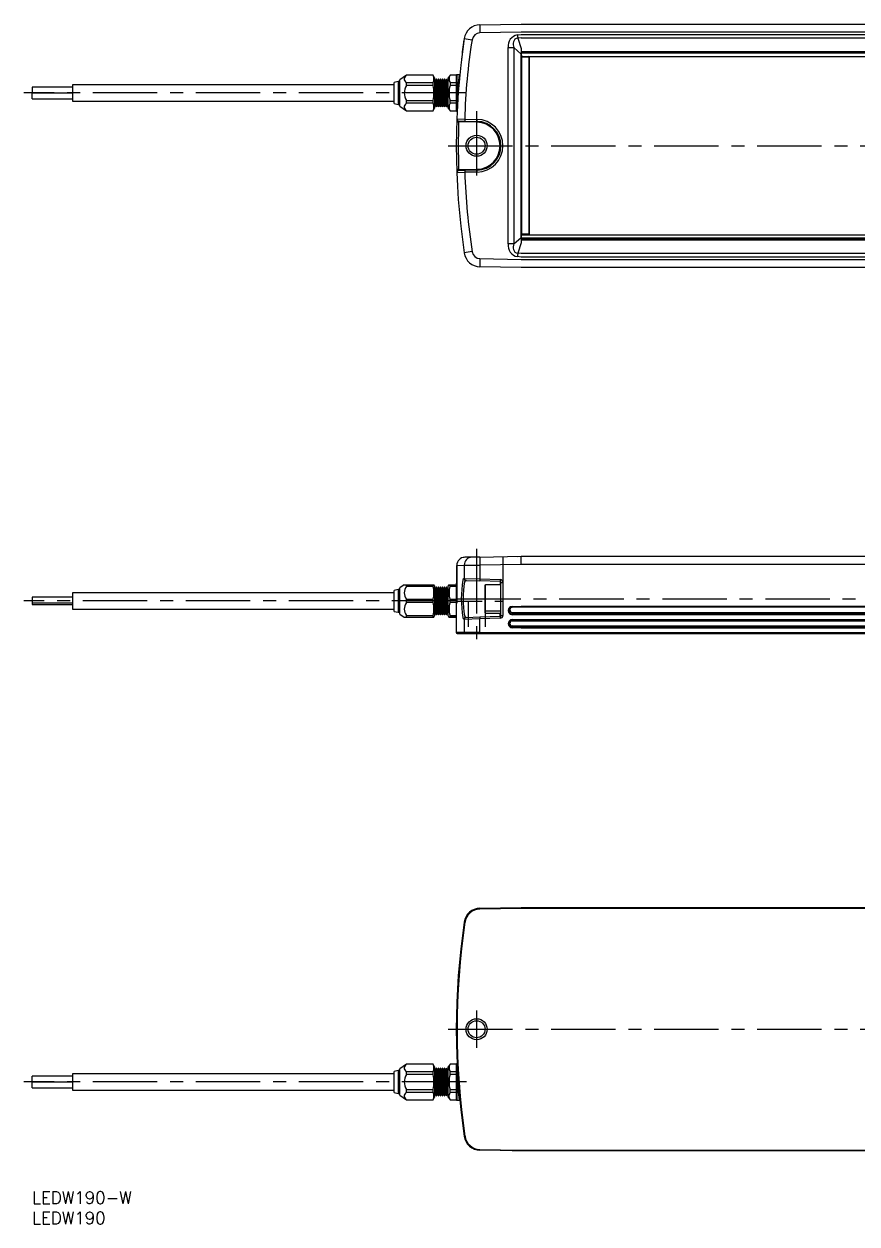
# Model space of a CAD drawing. Extents: x -2 to 409, y -8 to 288.
# Drawn here: x -2 to 203.4, y -8 to 287.8 of the extents above; entities that cross this region are included whole.
import ezdxf

# ---------------------------------------------------------------- set-up
doc = ezdxf.new("R2010")
doc.units = 0
doc.header["$LTSCALE"] = 0.5
doc.linetypes.add('CENTER', pattern=[50.8, 31.75, -6.35, 6.35, -6.35])
doc.linetypes.add('DASHED', pattern=[19.05, 12.7, -6.35])
for name, color, linetype in [('MSM_CENTER', 1, 'CENTER'), ('MSM_CONTINUOUS', 7, 'CONTINUOUS'), ('MSM_DASHED', 4, 'DASHED'), ('MSM_PART_NUMBER', 7, 'CONTINUOUS')]:
    doc.layers.add(name, color=color, linetype=linetype)
doc.styles.get("Standard").update_dxf_attribs({"font": 'txt.shx', "height": 3, "bigfont": 'bigfont.shx'})

# ---------------------------------------------------------------- blocks, each defined once
blk = doc.blocks.new('*U5')
at = {"layer": 'MSM_PART_NUMBER'}
blk.add_text('LEDW190', height=3, dxfattribs=at).set_placement((0, -8))
blk = doc.blocks.new('*U6')
at = {"layer": 'MSM_PART_NUMBER'}
blk.add_text('LEDW190-W', height=3, dxfattribs=at).set_placement((0, -3))

msp = doc.modelspace()

# ---------------------------------------------------------------- linework, layer by layer
at = {"layer": 'MSM_CENTER'}
for p, q in [((107.07, 270.76), (-2, 270.76)), ((109.6, 266.27), (109.6, 249.26)), ((102.6, 257.76), (306.6, 257.76)), ((109.6, 158.38), (109.6, 135.57)), ((104.6, 145.57), (-2, 145.57)), ((104.6, 146.07), (306.48, 146.07)), ((109.6, 44.6), (109.6, 35.4)), ((102.6, 40), (306.6, 40)), ((107.07, 27), (-2, 27))]:
    msp.add_line(p, q, dxfattribs=at)
at = {"layer": 'MSM_CONTINUOUS'}
for p, q in [((110.43, 287.59), (120.6, 287.76)), ((120.6, 287.76), (288.6, 287.76)), ((120.6, 285.76), (110.43, 285.59)), ((119.67, 285.11), (120.6, 285.2)), ((120.6, 284.33), (119.76, 284.25)), ((119.76, 284.25), (120.6, 281.72)), ((288.6, 285.76), (120.6, 285.76)), ((120.6, 285.2), (288.6, 285.2)), ((120.6, 284.34), (288.6, 284.34)), ((117.41, 233.56), (117.41, 281.97)), ((117.41, 281.97), (118.76, 281.97)), ((118.76, 281.97), (118.76, 233.56)), ((120.6, 280.37), (118.76, 281.97)), ((120.6, 281.72), (120.6, 279.91)), ((288.6, 280.93), (120.6, 280.93)), ((120.6, 280.77), (288.6, 280.77)), ((288.6, 280.67), (120.6, 280.67)), ((288.6, 280.57), (120.6, 280.57)), ((120.6, 235.16), (120.6, 280.37)), ((120.6, 279.57), (120.6, 279.67)), ((122.59, 279.57), (120.6, 279.57)), ((120.7, 279.76), (122.39, 279.76)), ((120.7, 279.56), (120.7, 235.96)), ((120.9, 279.76), (120.9, 279.88)), ((121.1, 279.85), (121.1, 279.76)), ((121.1, 279.78), (288.1, 279.78)), ((121.1, 279.78), (288.1, 279.78)), ((122.59, 279.57), (122.59, 235.97)), ((122.59, 235.96), (122.59, 279.56)), ((92.31, 275.16), (90.69, 274.01)), ((98.92, 275.16), (92.31, 275.16)), ((92.31, 275.15), (92.31, 275.16)), ((98.92, 275.15), (92.31, 275.15)), ((98.92, 275.15), (98.92, 275.16)), ((99.19, 274.46), (98.92, 275.16)), ((103.06, 275.16), (102.6, 274.46)), ((103.06, 275.15), (103.06, 275.16)), ((104.6, 275.16), (103.06, 275.16)), ((104.6, 275.15), (103.06, 275.15)), ((104.6, 275.16), (104.6, 266.38)), ((104.8, 269.81), (104.8, 275.26)), ((105.27, 275.26), (104.8, 275.26)), ((10, 272.18), (0, 272.18)), ((0, 272.18), (0, 270.78)), ((89.3, 272.76), (10, 272.76)), ((10, 272.76), (10, 268.76)), ((90.3, 273.56), (89.3, 273.36)), ((89.3, 268.16), (89.3, 273.36)), ((90.3, 273.56), (90.3, 267.96)), ((90.69, 273.56), (90.3, 273.56)), ((90.69, 267.51), (90.69, 274.01)), ((92.31, 273.31), (98.92, 273.31)), ((92.31, 272.6), (92.31, 273.31)), ((98.92, 272.6), (92.31, 272.6)), ((98.92, 272.6), (98.92, 273.31)), ((99.19, 274.46), (99.19, 267.06)), ((99.35, 273.86), (99.19, 274.12)), ((99.35, 273.86), (99.35, 267.67)), ((99.47, 273.86), (99.35, 273.86)), ((99.63, 274.13), (99.47, 273.86)), ((99.47, 273.86), (99.47, 267.67)), ((99.63, 274.13), (99.63, 267.4)), ((99.69, 267.4), (99.69, 274.13)), ((99.85, 273.86), (99.69, 274.13)), ((99.85, 273.86), (99.85, 267.67)), ((99.97, 273.86), (99.85, 273.86)), ((100.13, 274.13), (99.97, 273.86)), ((99.97, 273.86), (99.97, 267.67)), ((100.13, 274.13), (100.13, 267.4)), ((100.19, 267.4), (100.19, 274.13)), ((100.35, 273.86), (100.19, 274.13)), ((100.35, 273.86), (100.35, 267.67)), ((100.47, 273.86), (100.35, 273.86)), ((100.63, 274.13), (100.47, 273.86)), ((100.47, 273.86), (100.47, 267.67)), ((100.63, 274.13), (100.63, 267.4)), ((100.69, 267.4), (100.69, 274.13)), ((100.85, 273.86), (100.69, 274.13)), ((100.85, 273.86), (100.85, 267.67)), ((100.97, 273.86), (100.85, 273.86)), ((101.13, 274.13), (100.97, 273.86)), ((100.97, 273.86), (100.97, 267.67)), ((101.13, 274.13), (101.13, 267.4)), ((101.19, 267.4), (101.19, 274.13)), ((101.35, 273.86), (101.19, 274.13)), ((101.35, 267.67), (101.35, 273.86)), ((101.47, 273.86), (101.35, 273.86)), ((101.63, 274.13), (101.47, 273.86)), ((101.47, 267.67), (101.47, 273.86)), ((101.63, 274.13), (101.63, 267.4)), ((101.69, 267.4), (101.69, 274.13)), ((101.85, 273.86), (101.69, 274.13)), ((101.85, 267.67), (101.85, 273.86)), ((101.97, 273.86), (101.85, 273.86)), ((102.13, 274.13), (101.97, 273.86)), ((101.97, 267.67), (101.97, 273.86)), ((102.13, 274.13), (102.13, 267.4)), ((102.19, 267.4), (102.19, 274.13)), ((102.35, 273.86), (102.19, 274.13)), ((102.35, 267.67), (102.35, 273.86)), ((102.5, 273.86), (102.35, 273.86)), ((102.5, 267.67), (102.5, 273.86)), ((102.6, 267.06), (102.6, 274.46)), ((103.06, 273.31), (103.06, 272.6)), ((103.06, 273.31), (104.6, 273.31)), ((104.6, 272.6), (103.06, 272.6)), ((0, 270.78), (10, 270.78)), ((0, 269.35), (0, 270.75)), ((10, 270.75), (0, 270.75)), ((0, 269.35), (10, 269.35)), ((104.9, 269.64), (104.9, 267.91)), ((10, 268.76), (89.3, 268.76)), ((89.3, 268.16), (90.3, 267.96)), ((90.3, 267.96), (90.69, 267.96)), ((90.69, 267.51), (92.31, 266.36)), ((92.31, 268.93), (98.92, 268.93)), ((92.31, 268.22), (92.31, 268.93)), ((98.92, 268.22), (92.31, 268.22)), ((92.31, 266.38), (98.92, 266.38)), ((92.31, 266.36), (92.31, 266.38)), ((92.31, 266.36), (98.92, 266.36)), ((98.92, 268.22), (98.92, 268.93)), ((98.92, 266.36), (99.19, 267.06)), ((98.92, 266.36), (98.92, 266.38)), ((99.19, 267.41), (99.35, 267.67)), ((99.35, 267.67), (99.47, 267.67)), ((99.47, 267.67), (99.63, 267.4)), ((99.69, 267.4), (99.85, 267.67)), ((99.85, 267.67), (99.97, 267.67)), ((99.97, 267.67), (100.13, 267.4)), ((100.19, 267.4), (100.35, 267.67)), ((100.35, 267.67), (100.47, 267.67)), ((100.47, 267.67), (100.63, 267.4)), ((100.69, 267.4), (100.85, 267.67)), ((100.85, 267.67), (100.97, 267.67)), ((100.97, 267.67), (101.13, 267.4)), ((101.19, 267.4), (101.35, 267.67)), ((101.35, 267.67), (101.47, 267.67)), ((101.47, 267.67), (101.63, 267.4)), ((101.69, 267.4), (101.85, 267.67)), ((101.85, 267.67), (101.97, 267.67)), ((101.97, 267.67), (102.13, 267.4)), ((102.19, 267.4), (102.35, 267.67)), ((102.35, 267.67), (102.5, 267.67)), ((102.6, 267.06), (103.06, 266.36)), ((103.06, 268.22), (103.06, 268.93)), ((103.06, 268.93), (104.6, 268.93)), ((104.6, 268.22), (103.06, 268.22)), ((103.06, 266.36), (103.06, 266.38)), ((103.06, 266.38), (104.6, 266.38)), ((103.06, 266.36), (104.6, 266.36)), ((105.03, 268.17), (104.9, 268.17)), ((104.9, 267.76), (105.08, 267.76)), ((104.72, 264.36), (104.76, 264.36)), ((104.72, 264.36), (106.68, 264.32)), ((105.02, 263.89), (105.21, 263.84)), ((109.7, 263.56), (105.18, 263.64)), ((105.21, 263.84), (106.68, 263.82)), ((106.68, 264.32), (109.7, 264.26)), ((106.68, 263.85), (106.68, 263.82)), ((106.68, 263.82), (109.7, 263.76)), ((105.18, 251.89), (109.7, 251.97)), ((105.21, 251.69), (106.68, 251.71)), ((109.7, 251.77), (106.68, 251.71)), ((104.72, 251.17), (106.68, 251.21)), ((109.7, 251.27), (106.68, 251.21)), ((118.76, 233.56), (120.6, 235.16)), ((120.6, 233.81), (119.76, 231.28)), ((120.6, 235.97), (120.6, 235.87)), ((122.59, 235.97), (120.6, 235.97)), ((120.6, 235.6), (120.6, 233.81)), ((288.6, 234.97), (120.6, 234.97)), ((120.6, 234.86), (288.6, 234.86)), ((288.6, 234.76), (120.6, 234.76)), ((120.6, 234.6), (288.6, 234.6)), ((120.7, 235.76), (122.39, 235.76)), ((120.9, 235.64), (120.9, 235.76)), ((121.1, 235.76), (121.1, 235.68)), ((288.1, 235.75), (121.1, 235.75)), ((288.1, 235.75), (121.1, 235.75)), ((122.59, 235.96), (122.59, 235.96)), ((118.76, 233.56), (117.41, 233.56)), ((120.6, 231.2), (119.76, 231.28)), ((288.6, 231.19), (120.6, 231.19)), ((110.43, 229.94), (120.6, 229.76)), ((120.6, 227.76), (110.43, 227.94)), ((120.6, 230.33), (119.67, 230.42)), ((288.6, 230.33), (120.6, 230.33)), ((120.6, 229.76), (288.6, 229.76)), ((288.6, 227.76), (120.6, 227.76)), ((104.72, 154.33), (106.54, 154.36)), ((104.72, 154.33), (104.72, 145.5)), ((104.72, 145.5), (104.72, 154.33)), ((106.52, 156.29), (106.32, 156.29)), ((106.54, 154.36), (110.43, 154.39)), ((106.54, 154.36), (106.54, 151.12)), ((108.49, 156.36), (106.68, 156.33)), ((110.43, 156.39), (108.49, 156.36)), ((110.43, 156.39), (120.6, 156.57)), ((120.6, 154.57), (110.43, 154.39)), ((110.43, 154.39), (110.43, 151)), ((119.67, 156.55), (120.6, 156.57)), ((120.6, 156.57), (288.6, 156.57)), ((120.6, 154.57), (120.6, 156.57)), ((288.6, 154.57), (120.6, 154.57)), ((106.49, 151.12), (106.54, 151.12)), ((106.54, 151.12), (110.43, 151)), ((110.43, 151), (115.41, 150.83)), ((90.3, 148.37), (89.3, 148.17)), ((89.3, 142.97), (89.3, 148.17)), ((90.3, 148.37), (90.3, 142.77)), ((90.69, 148.37), (90.3, 148.37)), ((91.75, 149.57), (90.69, 148.82)), ((90.69, 142.32), (90.69, 148.82)), ((91.75, 149.57), (99.08, 149.57)), ((92.31, 149.16), (92.31, 149.57)), ((98.92, 149.16), (92.31, 149.16)), ((98.92, 149.16), (98.92, 149.57)), ((99.19, 149.27), (99.08, 149.57)), ((99.19, 149.27), (99.19, 141.87)), ((99.35, 148.66), (99.19, 148.93)), ((99.35, 148.66), (99.35, 142.48)), ((99.47, 148.66), (99.35, 148.66)), ((99.63, 148.93), (99.47, 148.66)), ((99.47, 148.66), (99.47, 142.48)), ((99.63, 148.93), (99.63, 142.21)), ((99.69, 142.21), (99.69, 148.93)), ((99.85, 148.66), (99.69, 148.93)), ((99.85, 148.66), (99.85, 142.48)), ((99.97, 148.66), (99.85, 148.66)), ((100.13, 148.93), (99.97, 148.66)), ((99.97, 148.66), (99.97, 142.48)), ((100.13, 148.93), (100.13, 142.21)), ((100.19, 142.21), (100.19, 148.93)), ((100.35, 148.66), (100.19, 148.93)), ((100.35, 148.66), (100.35, 142.48)), ((100.47, 148.66), (100.35, 148.66)), ((100.63, 148.93), (100.47, 148.66)), ((100.47, 148.66), (100.47, 142.48)), ((100.63, 148.93), (100.63, 142.21)), ((100.69, 142.21), (100.69, 148.93)), ((100.85, 148.66), (100.69, 148.93)), ((100.85, 148.66), (100.85, 142.48)), ((100.97, 148.66), (100.85, 148.66)), ((101.13, 148.93), (100.97, 148.66)), ((100.97, 148.66), (100.97, 142.48)), ((101.13, 148.93), (101.13, 142.21)), ((101.19, 142.21), (101.19, 148.93)), ((101.35, 148.66), (101.19, 148.93)), ((101.35, 142.48), (101.35, 148.66)), ((101.47, 148.66), (101.35, 148.66)), ((101.63, 148.93), (101.47, 148.66)), ((101.47, 142.48), (101.47, 148.66)), ((101.63, 148.93), (101.63, 142.21)), ((101.69, 142.21), (101.69, 148.93)), ((101.85, 148.66), (101.69, 148.93)), ((101.85, 142.48), (101.85, 148.66)), ((101.97, 148.66), (101.85, 148.66)), ((102.13, 148.93), (101.97, 148.66)), ((101.97, 142.48), (101.97, 148.66)), ((102.13, 148.93), (102.13, 142.21)), ((102.19, 142.21), (102.19, 148.93)), ((102.35, 148.66), (102.19, 148.93)), ((102.35, 142.48), (102.35, 148.66)), ((102.5, 148.66), (102.35, 148.66)), ((102.5, 142.48), (102.5, 148.66)), ((102.79, 149.57), (102.6, 149.27)), ((102.6, 141.87), (102.6, 149.27)), ((102.79, 149.57), (104.6, 149.57)), ((103.06, 149.16), (103.06, 149.57)), ((104.6, 149.16), (103.06, 149.16)), ((104.6, 149.87), (104.6, 144.84)), ((104.6, 149.57), (104.6, 144.82)), ((106.97, 150.62), (107.02, 150.62)), ((107.02, 150.62), (110.42, 150.5)), ((115.4, 150.33), (110.42, 150.5)), ((111.6, 149.38), (111.6, 143.21)), ((111.8, 142.57), (111.8, 149.57)), ((115.6, 149.57), (111.8, 149.57)), ((115.4, 150.33), (115.4, 149.57)), ((115.6, 142.01), (115.6, 150.13)), ((115.6, 150.13), (116.09, 150.13)), ((116.09, 150.13), (116.09, 142.01)), ((10, 146.49), (0, 146.49)), ((0, 146.49), (0, 144.65)), ((0, 145.1), (10, 145.1)), ((89.3, 147.57), (10, 147.57)), ((10, 147.57), (10, 143.57)), ((92.31, 145.98), (98.92, 145.98)), ((92.31, 145.16), (92.31, 145.98)), ((98.92, 145.16), (92.31, 145.16)), ((98.92, 145.16), (98.92, 145.98)), ((103.06, 145.16), (103.06, 145.98)), ((103.06, 145.98), (104.6, 145.98)), ((104.6, 145.16), (103.06, 145.16)), ((104.69, 145.57), (104.6, 145.57)), ((104.6, 145.57), (104.6, 144.91)), ((104.69, 145.57), (104.7, 145.09)), ((104.72, 145.5), (104.72, 145.47)), ((104.72, 145.5), (104.72, 145.5)), ((111.8, 146.96), (111.6, 146.96)), ((111.6, 145.18), (111.8, 145.18)), ((0, 144.65), (10, 144.65)), ((10, 143.57), (89.3, 143.57)), ((89.3, 142.97), (90.3, 142.77)), ((90.3, 142.77), (90.69, 142.77)), ((90.69, 142.32), (91.75, 141.57)), ((92.31, 141.98), (98.92, 141.98)), ((92.31, 141.57), (92.31, 141.98)), ((98.92, 141.57), (98.92, 141.98)), ((99.19, 142.21), (99.35, 142.48)), ((99.35, 142.48), (99.47, 142.48)), ((99.47, 142.48), (99.63, 142.21)), ((99.69, 142.21), (99.85, 142.48)), ((99.85, 142.48), (99.97, 142.48)), ((99.97, 142.48), (100.13, 142.21)), ((100.19, 142.21), (100.35, 142.48)), ((100.35, 142.48), (100.47, 142.48)), ((100.47, 142.48), (100.63, 142.21)), ((100.69, 142.21), (100.85, 142.48)), ((100.85, 142.48), (100.97, 142.48)), ((100.97, 142.48), (101.13, 142.21)), ((101.19, 142.21), (101.35, 142.48)), ((101.35, 142.48), (101.47, 142.48)), ((101.47, 142.48), (101.63, 142.21)), ((101.69, 142.21), (101.85, 142.48)), ((101.85, 142.48), (101.97, 142.48)), ((101.97, 142.48), (102.13, 142.21)), ((102.19, 142.21), (102.35, 142.48)), ((102.35, 142.48), (102.5, 142.48)), ((103.06, 141.57), (103.06, 141.98)), ((103.06, 141.98), (104.6, 141.98)), ((104.6, 144.8), (104.6, 137.77)), ((111.6, 143.21), (111.6, 142.86)), ((115.6, 143.04), (111.8, 143.04)), ((111.8, 142.57), (115.6, 142.57)), ((115.4, 141.81), (115.4, 142.57)), ((115.6, 142.01), (116.09, 142.01)), ((118.38, 144.21), (120.6, 144.27)), ((118.38, 142.58), (120.6, 142.52)), ((120.6, 142.12), (118.38, 142.18)), ((120.6, 144.07), (118.39, 144.01)), ((120.6, 144.04), (118.39, 143.99)), ((118.39, 144.01), (118.39, 143.99)), ((118.39, 142.75), (120.6, 142.69)), ((120.6, 142.32), (118.39, 142.38)), ((120.6, 144.27), (288.6, 144.27)), ((288.6, 144.07), (120.6, 144.07)), ((288.6, 144.04), (120.6, 144.04)), ((120.6, 142.69), (288.6, 142.69)), ((288.6, 142.52), (120.6, 142.52)), ((288.6, 142.32), (120.6, 142.32)), ((288.6, 142.12), (120.6, 142.12)), ((91.75, 141.57), (99.08, 141.57)), ((99.08, 141.57), (99.19, 141.87)), ((102.6, 141.87), (102.79, 141.57)), ((102.79, 141.57), (104.6, 141.57)), ((104.6, 141.57), (103.06, 141.57)), ((106.49, 141.02), (106.54, 141.02)), ((110.43, 141.14), (106.54, 141.02)), ((106.54, 141.02), (106.54, 137.77)), ((107.02, 141.52), (106.97, 141.52)), ((107.02, 141.52), (110.42, 141.64)), ((110.42, 141.64), (115.4, 141.81)), ((115.41, 141.31), (110.43, 141.14)), ((110.43, 137.77), (110.43, 141.14)), ((118.38, 140.96), (120.6, 141.02)), ((118.39, 140.76), (120.6, 140.82)), ((118.39, 140.65), (120.6, 140.7)), ((120.6, 139.35), (118.39, 139.41)), ((118.39, 139.33), (118.39, 139.41)), ((120.6, 139.27), (118.39, 139.33)), ((120.6, 139.07), (118.39, 139.13)), ((120.6, 141.02), (288.6, 141.02)), ((120.6, 140.82), (288.6, 140.82)), ((120.6, 140.7), (288.6, 140.7)), ((288.6, 139.35), (120.6, 139.35)), ((288.6, 139.27), (120.6, 139.27)), ((288.6, 139.07), (120.6, 139.07)), ((110.43, 137.77), (104.6, 137.77)), ((104.8, 137.57), (304.4, 137.57)), ((110.43, 137.77), (120.6, 137.77)), ((120.6, 138.87), (118.38, 138.93)), ((288.6, 138.87), (120.6, 138.87)), ((120.6, 137.77), (288.6, 137.77)), ((110.43, 69.82), (120.6, 70)), ((110.43, 69.82), (110.43, 69.62)), ((120.6, 69.8), (110.43, 69.62)), ((118.38, 69.96), (120.6, 70)), ((120.6, 70), (288.6, 70)), ((288.6, 69.8), (120.6, 69.8)), ((106.54, 66.41), (106.74, 66.38)), ((90.3, 29.8), (89.3, 29.6)), ((89.3, 24.4), (89.3, 29.6)), ((90.3, 29.8), (90.3, 24.2)), ((90.69, 29.8), (90.3, 29.8)), ((92.31, 31.4), (90.69, 30.25)), ((90.69, 23.75), (90.69, 30.25)), ((98.92, 31.4), (92.31, 31.4)), ((92.31, 31.38), (92.31, 31.4)), ((98.92, 31.38), (92.31, 31.38)), ((98.92, 31.38), (98.92, 31.4)), ((99.19, 30.7), (98.92, 31.4)), ((99.19, 30.7), (99.19, 23.3)), ((99.35, 30.09), (99.19, 30.36)), ((99.35, 30.09), (99.35, 23.91)), ((99.47, 30.09), (99.35, 30.09)), ((99.63, 30.36), (99.47, 30.09)), ((99.47, 30.09), (99.47, 23.91)), ((99.63, 30.36), (99.63, 23.64)), ((99.69, 23.64), (99.69, 30.36)), ((99.85, 30.09), (99.69, 30.36)), ((99.85, 30.09), (99.85, 23.91)), ((99.97, 30.09), (99.85, 30.09)), ((100.13, 30.36), (99.97, 30.09)), ((99.97, 30.09), (99.97, 23.91)), ((100.13, 30.36), (100.13, 23.64)), ((100.19, 23.64), (100.19, 30.36)), ((100.35, 30.09), (100.19, 30.36)), ((100.35, 30.09), (100.35, 23.91)), ((100.47, 30.09), (100.35, 30.09)), ((100.63, 30.36), (100.47, 30.09)), ((100.47, 30.09), (100.47, 23.91)), ((100.63, 30.36), (100.63, 23.64)), ((100.69, 23.64), (100.69, 30.36)), ((100.85, 30.09), (100.69, 30.36)), ((100.85, 30.09), (100.85, 23.91)), ((100.97, 30.09), (100.85, 30.09)), ((101.13, 30.36), (100.97, 30.09)), ((100.97, 30.09), (100.97, 23.91)), ((101.13, 30.36), (101.13, 23.64)), ((101.19, 23.64), (101.19, 30.36)), ((101.35, 30.09), (101.19, 30.36)), ((101.35, 23.91), (101.35, 30.09)), ((101.47, 30.09), (101.35, 30.09)), ((101.63, 30.36), (101.47, 30.09)), ((101.47, 23.91), (101.47, 30.09)), ((101.63, 30.36), (101.63, 23.64)), ((101.69, 23.64), (101.69, 30.36)), ((101.85, 30.09), (101.69, 30.36)), ((101.85, 23.91), (101.85, 30.09)), ((101.97, 30.09), (101.85, 30.09)), ((102.13, 30.36), (101.97, 30.09)), ((101.97, 23.91), (101.97, 30.09)), ((102.13, 30.36), (102.13, 23.64)), ((102.19, 23.64), (102.19, 30.36)), ((102.35, 30.09), (102.19, 30.36)), ((102.35, 23.91), (102.35, 30.09)), ((102.5, 30.09), (102.35, 30.09)), ((102.5, 23.91), (102.5, 30.09)), ((103.06, 31.4), (102.6, 30.7)), ((102.6, 23.3), (102.6, 30.7)), ((103.06, 31.38), (103.06, 31.4)), ((104.6, 31.4), (103.06, 31.4)), ((104.6, 31.38), (103.06, 31.38)), ((104.6, 31.38), (104.6, 22.6)), ((104.9, 28.13), (104.9, 29.95)), ((10, 28.41), (0, 28.41)), ((0, 27.02), (0, 28.41)), ((0, 27.02), (10, 27.02)), ((0, 25.59), (0, 26.98)), ((10, 26.98), (0, 26.98)), ((89.3, 29), (10, 29)), ((10, 29), (10, 25)), ((92.31, 29.55), (98.92, 29.55)), ((92.31, 28.83), (92.31, 29.55)), ((98.92, 28.83), (92.31, 28.83)), ((98.92, 28.83), (98.92, 29.55)), ((103.06, 28.83), (103.06, 29.55)), ((103.06, 29.55), (104.6, 29.55)), ((104.6, 28.83), (103.06, 28.83)), ((104.8, 22.5), (104.8, 27.96)), ((0, 25.59), (10, 25.59)), ((10, 25), (89.3, 25)), ((89.3, 24.4), (90.3, 24.2)), ((90.3, 24.2), (90.69, 24.2)), ((90.69, 23.75), (92.31, 22.6)), ((92.31, 25.17), (98.92, 25.17)), ((92.31, 24.45), (92.31, 25.17)), ((98.92, 24.45), (92.31, 24.45)), ((98.92, 24.45), (98.92, 25.17)), ((99.19, 23.64), (99.35, 23.91)), ((99.35, 23.91), (99.47, 23.91)), ((99.47, 23.91), (99.63, 23.64)), ((99.69, 23.64), (99.85, 23.91)), ((99.85, 23.91), (99.97, 23.91)), ((99.97, 23.91), (100.13, 23.64)), ((100.19, 23.64), (100.35, 23.91)), ((100.35, 23.91), (100.47, 23.91)), ((100.47, 23.91), (100.63, 23.64)), ((100.69, 23.64), (100.85, 23.91)), ((100.85, 23.91), (100.97, 23.91)), ((100.97, 23.91), (101.13, 23.64)), ((101.19, 23.64), (101.35, 23.91)), ((101.35, 23.91), (101.47, 23.91)), ((101.47, 23.91), (101.63, 23.64)), ((101.69, 23.64), (101.85, 23.91)), ((101.85, 23.91), (101.97, 23.91)), ((101.97, 23.91), (102.13, 23.64)), ((102.19, 23.64), (102.35, 23.91)), ((102.35, 23.91), (102.5, 23.91)), ((102.6, 23.8), (102.79, 23.54)), ((102.79, 23.54), (103.06, 24.45)), ((103.06, 24.45), (103.06, 25.17)), ((103.06, 25.17), (104.6, 25.17)), ((104.6, 24.45), (103.06, 24.45)), ((105.28, 24.4), (105.37, 24.4)), ((105.32, 24), (105.42, 24)), ((92.31, 22.62), (98.92, 22.62)), ((92.31, 22.6), (92.31, 22.62)), ((92.31, 22.6), (98.92, 22.6)), ((98.92, 22.6), (99.19, 23.3)), ((98.92, 22.6), (98.92, 22.62)), ((102.6, 23.3), (103.06, 22.6)), ((103.06, 22.62), (102.79, 23.54)), ((103.06, 22.6), (103.06, 22.62)), ((103.06, 22.62), (104.6, 22.62)), ((103.06, 22.6), (104.6, 22.6)), ((104.8, 22.5), (105.27, 22.5)), ((106.54, 13.59), (106.74, 13.62)), ((110.43, 10.18), (110.43, 10.38)), ((110.43, 10.38), (120.6, 10.2)), ((115.41, 10.09), (110.43, 10.18)), ((120.6, 10), (110.43, 10.18)), ((120.6, 10), (118.38, 10.04)), ((120.6, 10.2), (288.6, 10.2)), ((288.6, 10), (120.6, 10))]:
    msp.add_line(p, q, dxfattribs=at)
for centre, radius in [((109.6, 257.76), 2.6), ((109.6, 257.76), 2.1), ((109.6, 40), 2.6), ((109.6, 40), 2.1)]:
    msp.add_circle(centre, radius, dxfattribs=at)
for centre, radius, start, end in [((110.5, 283.59), 4, 90.998, 171.5648), ((139.09, 286.59), 28.67, 178.0016, 181.9984), ((284.79, 257.76), 180.19, 171.5718, 188.428), ((135.99, 472.62), 190.74, 261.1185, 261.7089), ((110.47, 283.59), 2, 90.9994, 171.5635), ((120.18, 282.36), 2.8, 100.3886, 187.9445), ((119.77, 283.16), 1.09, 90.5803, 169.5654), ((402.43, 313.3), 284.15, 185.6938, 185.8685), ((280.38, 258.33), 175.75, 171.6537, 173.2151), ((254.21, 260.57), 147.58, 170.9106, 178.5446), ((121.09, 282.77), 2.46, 166.2025, 199.0198), ((120.7, 279.66), 0.1, 90, 180), ((120.7, 279.64), 0.105, 86.1909, 130.5987), ((119.34, 279.62), 1.36, 357.5318, 5.9531), ((122.39, 279.56), 0.2, 0.0063, 89.997), ((94.82, 272.49), 3.66, 133.3998, 143.0404), ((96.36, 274.23), 2.72, 340.3153, 19.6847), ((104.55, 274.23), 1.75, 148.5136, 211.4864), ((104.8, 275.06), 0.2, 90, 180), ((269.74, 258.31), 165.34, 174.1142, 176.0125), ((105.27, 275.46), 0.2, 270.0003, 354.3659), ((92.51, 274.23), 0.762, 143.147, 180.1112), ((92.57, 274.24), 0.827, 180.6159, 214.4118), ((95.15, 270.76), 3.38, 147.2053, 212.7947), ((93.62, 274.93), 2.08, 213.7368, 230.8679), ((88.43, 270.76), 10.65, 350.0845, 9.9155), ((99.66, 274.11), 0.0361, 24.2704, 155.7296), ((100.16, 274.11), 0.0361, 24.2704, 155.7296), ((100.66, 274.11), 0.0361, 24.2704, 155.7296), ((101.16, 274.11), 0.0361, 24.2704, 155.7296), ((101.66, 274.11), 0.0361, 24.2704, 155.7296), ((102.16, 274.11), 0.0361, 24.2704, 155.7296), ((102.5, 273.54), 0.0934, 265.8264, 355.9603), ((109.39, 270.76), 6.59, 163.8542, 196.1458), ((421.59, 258.76), 316.99, 178.0025, 178.6379), ((104.83, 269.53), 0.276, 52.306, 96.4106), ((-54.24, 265.3), 159.16, 0.939, 1.8248), ((92.57, 267.29), 0.827, 145.5882, 179.3841), ((92.51, 267.3), 0.762, 179.8888, 216.853), ((93.62, 266.6), 2.08, 129.1321, 146.2632), ((94.82, 269.04), 3.66, 216.9596, 226.6002), ((96.36, 267.3), 2.72, 340.3153, 19.6847), ((99.66, 267.42), 0.0361, 204.2704, 335.7296), ((100.16, 267.42), 0.0361, 204.2704, 335.7296), ((100.66, 267.42), 0.0361, 204.2704, 335.7296), ((101.16, 267.42), 0.0361, 204.2704, 335.7296), ((101.66, 267.42), 0.0361, 204.2704, 335.7296), ((102.16, 267.42), 0.0361, 204.2704, 335.7296), ((102.5, 267.99), 0.0946, 4.7597, 93.4535), ((104.55, 267.3), 1.75, 148.5136, 211.4864), ((104.8, 266.46), 0.2, 180, 238.9852), ((104.59, 266.12), 0.2, 357.3375, 58.9831), ((281.34, 257.88), 176.74, 177.9082, 178.1252), ((109.67, 404.25), 140.68, 267.9738, 268.1721), ((105.18, 264.32), 0.46, 174.7141, 252.2654), ((105.23, 264.35), 0.517, 182.2012, 202.7722), ((105.25, 264.34), 0.502, 177.4264, 264.6678), ((105.2, 264.32), 0.48, 201.2699, 270.5758), ((284.31, 257.76), 179.23, 178.1205, 181.8795), ((105.89, 263.64), 0.714, 163.7204, 179.935), ((116.96, 264.03), 10.28, 178.3925, 180.9749), ((109.59, 257.76), 6.5, 270.9982, 89.0018), ((116.86, 264.01), 7.17, 178.0016, 181.9984), ((109.6, 257.76), 6, 271, 89), ((109.6, 257.76), 5.8, 271.0001, 88.9999), ((109.69, 110.61), 141.34, 91.8284, 92.0257), ((284.6, 257.76), 180, 181.8766, 182.1), ((105.08, 251.41), 0.372, 176.4734, 195.2486), ((105.22, 251.19), 0.5, 91, 182.1), ((105.68, 251.86), 0.506, 176.6805, 199.6641), ((113.85, 251.46), 7.17, 178.0016, 181.9984), ((116.86, 251.52), 7.17, 178.0016, 181.9984), ((283.39, 257.66), 176.83, 182.0884, 188.458), ((120.7, 235.86), 0.1, 180, 270), ((119.34, 235.91), 1.36, 354.0296, 2.4727), ((122.39, 235.96), 0.2, 270.0023, 359.9954), ((135.99, 42.91), 190.74, 98.2911, 98.8815), ((110.5, 231.94), 4, 188.4352, 269.002), ((110.47, 231.94), 2, 188.4365, 269.0006), ((120.18, 233.18), 2.8, 172.1365, 259.5305), ((121.09, 232.76), 2.46, 160.9802, 193.7975), ((119.77, 232.37), 1.09, 190.4346, 269.4197), ((402.43, 202.23), 284.15, 174.1315, 174.3062), ((139.09, 228.94), 28.67, 178.0016, 181.9984), ((106.72, 154.33), 2, 91.004, 180.0044), ((108.53, 154.37), 1.99, 91.3064, 180.3528), ((139.09, 155.39), 28.67, 178.0016, 181.9984), ((106.83, 150.58), 0.632, 121.7113, 170.2704), ((106.99, 151.12), 0.497, 179.6614, 267.7082), ((107.04, 151.12), 0.497, 179.6529, 267.7009), ((117.59, 150.63), 7.17, 177.0022, 180.9975), ((94.27, 147.57), 2.52, 141.0224, 218.9776), ((91.07, 147.57), 8, 348.5601, 11.4399), ((99.66, 148.92), 0.0361, 24.2704, 155.7296), ((100.16, 148.92), 0.0361, 24.2704, 155.7296), ((100.66, 148.92), 0.0361, 24.2704, 155.7296), ((101.16, 148.92), 0.0361, 24.2704, 155.7296), ((101.66, 148.92), 0.0361, 24.2704, 155.7296), ((102.16, 148.92), 0.0361, 24.2704, 155.7296), ((107.78, 147.57), 4.98, 161.4107, 198.5893), ((104.79, 149.87), 0.197, 112.8144, 180.322), ((134.63, 146.07), 28.8, 170.769, 189.231), ((134.63, 146.07), 28.33, 171.5109, 188.4886), ((107.05, 150.17), 0.448, 93.8925, 169.8259), ((111.92, 149.27), 0.323, 112.3988, 178.8497), ((122.57, 150.45), 7.17, 177.0022, 180.9975), ((115.4, 150.13), 0.2, 360, 88.0015), ((115.39, 150.13), 0.699, 359.9349, 88.0651), ((94.4, 143.57), 2.62, 142.7274, 217.2726), ((91.07, 143.57), 8, 348.5601, 11.4399), ((107.78, 143.57), 4.98, 161.4107, 198.5893), ((105.06, 144.8), 0.466, 138.6705, 181.8317), ((82.05, 145.57), 22.67, 358.8306, 359.8244), ((99.66, 142.22), 0.0361, 204.2704, 335.7296), ((100.16, 142.22), 0.0361, 204.2704, 335.7296), ((100.66, 142.22), 0.0361, 204.2704, 335.7296), ((101.16, 142.22), 0.0361, 204.2704, 335.7296), ((101.66, 142.22), 0.0361, 204.2704, 335.7296), ((102.16, 142.22), 0.0361, 204.2704, 335.7296), ((111.79, 143.23), 0.189, 184.7597, 273.4535), ((111.92, 142.87), 0.323, 181.1503, 247.6012), ((115.4, 142.01), 0.2, 272, 360), ((115.39, 142.01), 0.699, 271.9489, 0.0511), ((118.41, 143.2), 1.02, 91.5328, 268.4672), ((118.41, 143.2), 0.818, 91.504, 180.0001), ((118.35, 143.17), 0.75, 178.3479, 225.111), ((118.41, 143.37), 0.618, 91.4867, 268.5133), ((118.4, 143.16), 0.78, 221.342, 269.2974), ((118.9, 142.51), 0.529, 173.155, 194.9801), ((121.25, 144.24), 2.87, 180.5016, 184.4965), ((119.6, 142.56), 1.22, 171.2241, 179.3876), ((121.25, 142.15), 2.87, 175.5035, 179.4984), ((106.83, 141.56), 0.632, 189.7296, 238.2887), ((106.99, 141.02), 0.497, 92.2918, 180.3386), ((107.04, 141.02), 0.497, 92.2995, 180.3461), ((107.05, 141.97), 0.448, 190.1741, 266.1075), ((117.59, 141.51), 7.17, 179.0025, 182.9978), ((122.57, 141.69), 7.17, 179.0025, 182.9978), ((118.41, 139.95), 1.02, 91.5328, 268.4672), ((118.41, 139.95), 0.818, 91.504, 180.0001), ((118.35, 139.92), 0.75, 178.3479, 225.111), ((118.41, 140.03), 0.618, 91.4867, 268.5133), ((118.4, 139.91), 0.78, 221.342, 269.2974), ((121.25, 140.99), 2.87, 180.5016, 184.4965), ((121.25, 138.9), 2.87, 175.5035, 179.4984), ((119.79, 140.7), 1.39, 177.6263, 182.3737), ((119.61, 139.25), 1.22, 176.1656, 185.5413), ((104.8, 137.77), 0.2, 180, 270), ((106.74, 137.77), 0.199, 179.69, 269.6866), ((113.3, 137.72), 2.87, 179.0014, 182.9983), ((110.5, 65.82), 4, 91, 171.563), ((110.5, 65.82), 3.8, 91, 171.563), ((284.6, 40), 180, 171.563, 188.437), ((284.59, 40), 179.8, 171.5628, 188.4372), ((92.51, 30.47), 0.762, 143.147, 180.1112), ((92.57, 30.47), 0.827, 180.6159, 214.4118), ((93.62, 31.16), 2.08, 213.7368, 230.8679), ((94.82, 28.72), 3.66, 133.3998, 143.0404), ((96.36, 30.46), 2.72, 340.3153, 19.6847), ((99.66, 30.35), 0.0361, 24.2704, 155.7296), ((100.16, 30.35), 0.0361, 24.2704, 155.7296), ((100.66, 30.35), 0.0361, 24.2704, 155.7296), ((101.16, 30.35), 0.0361, 24.2704, 155.7296), ((101.66, 30.35), 0.0361, 24.2704, 155.7296), ((102.16, 30.35), 0.0361, 24.2704, 155.7296), ((102.5, 29.77), 0.0946, 266.5465, 355.2403), ((104.55, 30.46), 1.75, 148.5136, 211.4864), ((104.8, 31.3), 0.2, 121.0148, 180), ((104.59, 31.64), 0.2, 301.0169, 2.6625), ((421.45, 39), 316.85, 181.3618, 181.9975), ((95.15, 27), 3.38, 147.2053, 212.7947), ((88.43, 27), 10.65, 350.0845, 9.9155), ((109.39, 27), 6.59, 163.8542, 196.1458), ((104.83, 28.23), 0.276, 263.588, 307.6963), ((270.46, 39.52), 166.06, 183.9917, 185.8817), ((92.57, 23.53), 0.827, 145.5882, 179.3841), ((93.62, 22.84), 2.08, 129.1321, 146.2632), ((96.36, 23.54), 2.72, 340.3153, 19.6847), ((102.5, 24.23), 0.0934, 4.0397, 94.1736), ((92.51, 23.53), 0.762, 179.8888, 216.853), ((94.82, 25.28), 3.66, 216.9596, 226.6002), ((99.66, 23.65), 0.0361, 204.2704, 335.7296), ((100.16, 23.65), 0.0361, 204.2704, 335.7296), ((100.66, 23.65), 0.0361, 204.2704, 335.7296), ((101.16, 23.65), 0.0361, 204.2704, 335.7296), ((101.66, 23.65), 0.0361, 204.2704, 335.7296), ((102.16, 23.65), 0.0361, 204.2704, 335.7296), ((104.8, 22.7), 0.2, 180, 270), ((105.27, 22.3), 0.2, 5.6341, 89.9997), ((110.5, 14.18), 4, 188.437, 269), ((110.5, 14.18), 3.8, 188.437, 269)]:
    msp.add_arc(centre, radius, start, end, dxfattribs=at)
at = {"layer": 'MSM_DASHED'}
for p, q in [((116.09, 156.49), (116.09, 145.51)), ((104.6, 145.51), (116.09, 145.51)), ((107.5, 145.51), (107.5, 137.57)), ((111.7, 145.51), (111.7, 137.57))]:
    msp.add_line(p, q, dxfattribs=at)

# ---------------------------------------------------------------- block references
at = {"layer": 'MSM_CONTINUOUS'}
for name in ['*U6', '*U5']:
    msp.add_blockref(name, (0, 0), dxfattribs=at)

doc.saveas('drawing.dxf')
